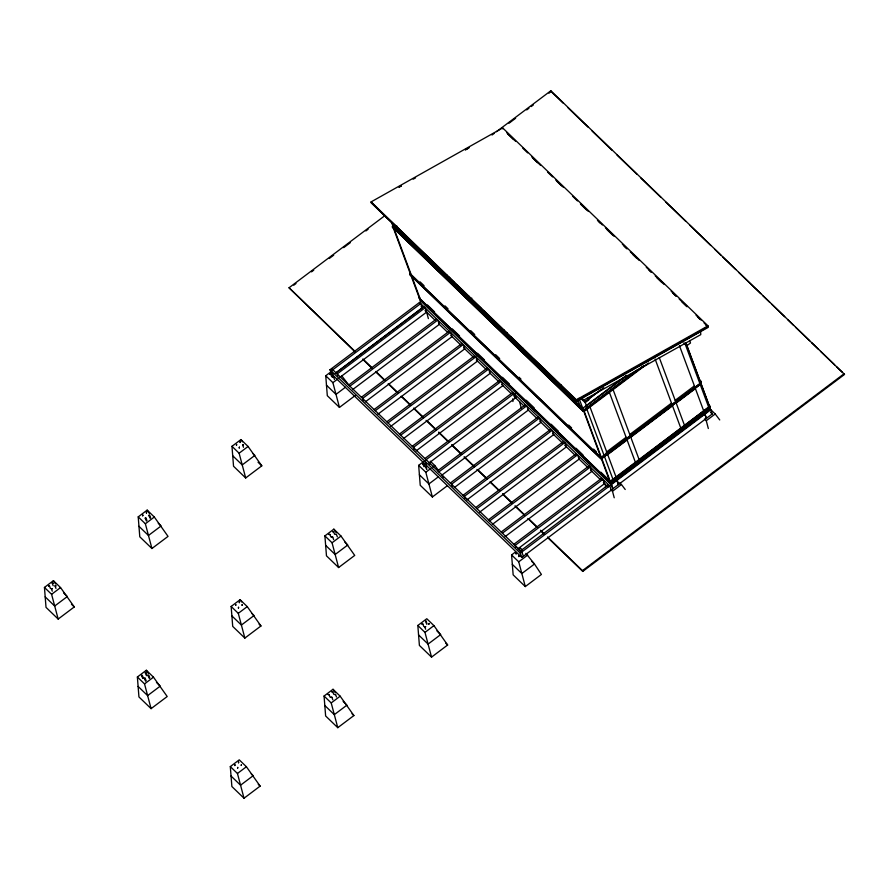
<?xml version="1.0" encoding="UTF-8"?>
<svg xmlns="http://www.w3.org/2000/svg" width="889" height="889" viewBox="0 0 889 889"><rect width="100%" height="100%" fill="white"/><g stroke="black" fill="none" stroke-linecap="round" stroke-linejoin="round"><path stroke-width="1.33" d="M355.2 352.044L289.036 287.769L384.437 215.983M492.039 135.017L494.262 133.339M496.484 131.672L550.836 90.767L844.55 374.425L582.751 571.416L547.824 537.734M293.77 285.202L295.993 283.535M311.517 271.856L313.739 270.178M329.263 258.499L333.708 255.154M343.687 247.642L350.344 242.641M365.879 230.951L368.09 229.284M508.975 123.271L515.631 118.259M526.721 109.914L528.944 108.247M531.166 106.58L533.378 104.913M548.913 93.223L551.124 91.556L550.836 90.767M583.651 410.929L583.117 411.318L392.316 226.873L392.838 226.484L583.351 410.14L610.799 484.116M392.605 227.662L392.838 226.484M397.127 226.206L395.283 227.584L394.349 225.084M410.051 274.901L410.296 273.723L600.908 457.479L600.675 458.657L601.197 458.257L410.585 274.501L410.051 274.901L600.675 458.657M708.066 404.173L710.344 406.873L609.998 482.383L419.386 298.626L419.619 297.448M421.075 301.26L330.03 369.757L331.63 374.058L521.843 557.436L612.888 488.928L611.288 484.638L420.275 300.449M44.45 587.429L53.407 580.684L60.552 587.573L74.276 606.943L58.163 619.066L46.017 607.354L44.45 587.429L51.595 594.319L58.163 619.066M138.217 516.876L147.163 510.13L154.319 517.02L168.032 536.389L151.93 548.513L139.784 536.8L138.217 516.876L145.363 523.765L151.93 548.513M231.973 446.322L240.93 439.577L248.075 446.467L261.799 465.836L245.686 477.96L233.54 466.247L231.973 446.322L239.119 453.212L245.686 477.96M355.556 395.283L339.454 407.406L327.308 395.694L325.741 375.769L330.708 372.024M52.251 583.217L53.173 583.206L52.251 583.217L53.173 585.718M49.484 585.973L48.562 585.984L49.484 585.973L50.417 588.474M330.775 374.313L329.852 374.336L330.775 374.313L331.697 376.814M335.975 372.78L423.853 306.661M335.331 373.324L422.275 307.894L420.686 303.594L331.53 370.68L330.341 369.535L333.131 374.98M51.34 588.674L52.262 588.651L51.34 588.674L52.273 591.174M55.029 585.895L55.951 585.884L55.029 585.895L55.963 588.396M242.553 444.789L243.475 444.778L242.553 444.789L243.486 447.289M145.496 518.498L145.629 517.72L145.107 518.12L146.429 520.998M149.185 515.72L149.319 514.942L148.785 515.342L150.119 518.22M333.553 376.992L332.63 377.014L333.553 376.992L334.486 379.492M51.595 594.319L60.552 587.573M145.363 523.765L154.319 517.02M239.119 453.212L248.075 446.467M339.454 407.406L332.886 382.659L337.864 378.914M339.854 377.414L426.642 312.106L425.053 307.805L337.175 373.936L337.964 376.08M345.465 387.237L335.986 394.372L326.452 385.181M348.688 385.037L436.566 318.907M349.877 386.182L437.755 320.062L439.355 324.352L352.577 389.649M471.792 298.171L469.948 299.56L468.547 295.793M361.39 397.283L449.278 331.164M365.279 401.906L452.068 336.609L450.467 332.308L362.59 398.439L363.39 400.583M374.102 409.54L461.98 343.41M375.291 410.685L463.169 344.554L464.769 348.855L377.992 414.152M386.815 421.786L474.693 355.656M388.004 422.931L475.882 356.811L477.482 361.101L390.693 426.409M399.517 434.032L487.394 367.913M400.706 435.188L488.583 369.057L490.183 373.358L403.406 438.655M412.229 446.289L500.107 380.159M416.119 450.912L502.896 385.604L501.296 381.314L413.418 447.434L414.218 449.59M424.931 458.535L512.809 392.416L514.009 395.638M137.373 677.007L146.329 670.273L153.475 677.162L167.199 696.52L151.086 708.644L138.94 696.943L137.373 677.007L144.529 683.897L151.086 708.644M231.14 606.454L240.097 599.719L247.242 606.609L260.955 625.967L244.853 638.091L232.707 626.389L231.14 606.454L238.285 613.343L244.853 638.091M324.896 535.9L333.853 529.166L340.998 536.056L354.722 555.414L338.609 567.538L326.474 555.836L324.896 535.9L332.053 542.79L338.609 567.538M447.411 485.672L432.376 496.984L420.23 485.283L418.663 465.347L423.642 461.602M426.12 459.691L514.009 393.56L515.598 397.861L428.82 463.158M426.52 460.069L424.942 461.258L426.542 465.558M516.109 392.871L514.531 394.06L516.12 398.361M141.884 675.951L142.018 675.173L141.484 675.573L142.818 678.451M145.574 673.184L145.696 672.406L145.174 672.795L146.496 675.684M329.93 534.456L329.008 534.467L329.93 534.456L330.864 536.956M333.619 531.678L332.697 531.689L333.619 531.678L334.553 534.178M423.175 464.291L423.297 463.513L422.775 463.914L424.097 466.792M426.487 469.092L425.553 466.592L426.075 466.192L426.876 469.481M144.663 678.64L144.796 677.851L144.262 678.251L145.596 681.141M148.352 675.862L148.485 675.084L147.952 675.473L149.285 678.363M332.719 537.134L331.786 537.145L332.719 537.134L333.642 539.634M336.398 534.356L335.475 534.367L336.398 534.356L337.331 536.856M429.643 464.202L429.765 463.425M144.529 683.897L153.475 677.162M238.285 613.343L247.242 606.609M332.053 542.79L340.998 536.056M432.376 496.984L425.809 472.237L430.787 468.492M432.776 467.003L434.765 465.503L438.533 470.47M437.644 470.792L525.521 404.662M438.833 471.937L526.71 405.806L528.31 410.107L441.533 475.404M438.388 476.815L428.909 483.949L419.375 474.77M450.345 483.038L538.223 416.919M454.235 487.661L541.023 422.364L539.423 418.063L451.545 484.194L452.334 486.339M585.94 400.961L600.319 390.104M584.918 401.872L603.742 387.704M463.058 495.295L550.936 429.165M586.418 405.517L582.728 408.284L392.505 224.906M626.456 375.38L586.584 405.384L587.607 408.118M626.556 375.725L585.807 406.34L613.732 481.371L709.466 409.329L684.919 343.354M583.117 411.318L583.351 410.14M685.797 343.021L712.245 413.952L612.954 488.661L583.729 410.029L636.702 370.168M648.425 363.034L584.417 411.196L584.129 410.418L642.614 366.401M393.127 227.262L583.74 411.018L644.092 365.612M466.947 499.907L553.725 434.61L552.125 430.309L464.247 496.44L465.047 498.585M475.759 507.541L563.648 441.411M476.96 508.686L564.837 442.566L566.437 446.856L479.649 512.164M488.472 519.787L576.35 453.668M489.661 520.943L577.539 454.812L579.139 459.113L492.362 524.41M626.089 437.277L606.298 452.179L607.309 454.912L627.112 440.011M629.779 434.499L671.506 403.106M675.184 400.339L694.309 385.948L695.32 388.682L676.207 403.073M700.232 381.492L700.765 381.092L698.765 379.17M501.185 532.044L589.063 465.914M700.521 382.27L700.765 381.092M601.664 457.591L700.999 382.848L601.275 457.202L601.964 458.368L701.288 383.626L700.999 382.848M502.374 533.189L590.252 467.069L591.852 471.359L505.063 536.667M630.801 437.244L672.517 405.84M513.886 544.29L601.764 478.171L602.564 480.316M517.776 548.913L604.553 483.616L602.964 479.315L515.075 545.446L515.876 547.591M230.307 766.596L239.252 759.851L246.409 766.74L260.121 786.109L244.019 798.233L231.873 786.521L230.307 766.596L237.452 773.486L244.019 798.233M324.063 696.043L333.019 689.297L340.165 696.187L353.889 715.556L337.776 727.68L325.63 715.967L324.063 696.043L331.208 702.932L337.776 727.68M417.83 625.489L426.787 618.744L433.932 625.634L447.645 645.003L431.543 657.127L419.397 645.414L417.83 625.489L424.975 632.379L431.543 657.127M525.91 553.358L534.478 564.026L541.412 574.45L525.299 586.573L513.153 574.861L511.586 554.936L515.564 551.936M518.554 549.691L520.543 548.191L522.332 549.913M609.998 482.383L609.71 481.605L710.055 406.095M709.933 406.873L710.222 407.651L610.899 482.394L610.599 481.616L709.533 406.495M426.553 623.778L425.62 621.278L426.153 620.878L426.953 624.156M519.387 550.724L520.309 550.713M329.097 694.587L328.174 694.598L329.097 694.587L330.03 697.087M332.786 691.82L331.864 691.831L332.786 691.82L333.719 694.32M422.864 624.034L421.942 624.045L422.864 624.034L423.786 626.534M520.643 550.802L608.521 484.672M613.71 481.349L709.466 409.329M710.333 408.64L686.319 343.954M710.622 409.885L611.465 484.505L611.254 483.938L710.422 409.329M521.843 557.436L520.254 553.136L611.288 484.638M424.72 626.734L425.642 626.712L424.72 626.734L425.642 629.234M331.875 697.265L330.952 697.287L331.875 697.265L332.808 699.765M335.564 694.498L334.642 694.509L335.564 694.498L336.498 696.998M237.452 773.486L246.409 766.74M331.208 702.932L340.165 696.187M424.975 632.379L433.932 625.634M525.299 586.573L518.732 561.826L527.688 555.08M614.221 497.773L612.499 491.273L621.455 484.527L625.223 489.495M708.322 428.52L706.266 420.719L715.212 413.974L719.734 419.941M582.751 571.416L582.462 570.627L844.261 373.636M371.102 201.892L502.696 127.949L707.988 325.852L708.044 326.785L576.461 400.728L371.169 202.814L371.102 201.892L576.394 399.794L576.461 400.728M413.185 179.189L415.563 177.856M465.68 149.685L469.259 147.685M465.336 149.908L467.747 148.552M576.394 399.794L707.988 325.852M381.392 212.304L371.391 202.67L576.739 401.239L707.911 327.53L705.866 324.941M608.743 382.737L580.962 398.283L583.795 400.072L700.788 334.62L700.576 331.353L626.867 372.591M611.165 381.381L624.456 373.947M551.124 91.556L563.104 103.102M568.093 107.913L588.051 127.149M592.052 131.005L612.01 150.241M616.999 155.053L636.957 174.3M640.947 178.144L660.916 197.391M665.905 202.203L685.864 221.439M689.853 225.284L710.811 245.497M714.8 249.342L720.79 255.11M722.79 257.043L735.77 269.545M738.759 272.434L760.717 293.603M762.706 295.526L769.696 302.26M771.696 304.182L784.665 316.695M787.665 319.573L793.655 325.352M795.644 327.274L809.623 340.743M811.613 342.665L818.602 349.399M820.603 351.333L834.571 364.801M836.571 366.724L842.55 372.491M506.741 132.728L515.709 141.373M522.688 148.096L527.677 152.897M531.655 156.742L540.623 165.387M547.602 172.11L552.591 176.911M555.581 179.8L563.548 187.479M572.516 196.125L577.494 200.936M580.495 203.814L588.462 211.504M597.43 220.15L602.409 224.95M605.398 227.828L614.377 236.474M622.344 244.164L626.334 248.009M630.312 251.854L639.291 260.499M646.259 267.222L651.248 272.023M655.226 275.868L664.205 284.513M671.173 291.236L676.162 296.048M679.152 298.926L687.119 306.616M696.087 315.262L701.077 320.062M704.066 322.94L708.044 326.785M507.575 133.772L513.564 139.551M532.555 157.853L537.545 162.676M556.525 180.967L561.526 185.79M580.473 204.059L586.418 209.782M598.297 221.239L600.275 223.15M607.209 229.829L613.154 235.552M624.045 246.053L627.012 248.92M632.957 254.643L636.913 258.466M648.959 270.078L650.948 272.001M656.949 277.779L661.938 282.591M672.917 293.181L675.918 296.059M681.907 301.838L686.897 306.649M697.887 317.24L699.876 319.162M683.83 342.865L686.808 345.743L690.497 342.965L689.697 340.843M699.054 379.947L701.054 381.87M701.288 383.626L601.964 458.368M709.855 408.807L715.212 413.974M710.5 412.263L712.245 413.952M704.477 418.997L706.266 420.719M581.951 398.283L583.795 400.072M581.195 398.761L585.184 402.606L588.874 399.828L588.085 397.705M383.381 214.227L405.362 235.418M407.362 237.341L429.343 258.532M431.343 260.455L454.246 282.535M457.213 285.402L480.982 308.305M483.949 311.172L506.73 333.131M510.786 337.042L530.755 356.3M533.756 359.189L554.725 379.403M557.714 382.281L576.739 401.239M392.749 226.551L583.295 410.185M392.316 226.873L582.828 410.54M420.075 281.846L424.064 285.691M445.011 305.883L448 308.772M470.737 330.675L474.726 334.531M495.662 354.722L499.651 358.567M518.987 377.203L520.976 379.125M568.649 425.075L571.638 427.953M593.585 449.112L596.575 451.99M409.762 274.112L600.386 457.879M619.666 482.805L621.455 484.527M427.376 304.916L434.588 311.883M452.245 328.897L459.546 335.931M477.504 353.244L484.494 359.978M502.452 377.303L509.441 384.037M526.266 400.261L534.233 407.929M551.147 424.242L558.348 431.176M576.016 448.223L582.984 454.935M600.897 472.203L610.599 481.616M610.899 482.394L610.243 481.205M419.097 297.848L609.71 481.605M421.03 300.56L424.986 304.371M427.398 306.694L446.3 324.918M447.7 326.274L471.17 348.899M476.26 353.8L488.961 366.046M490.083 367.124L497.095 374.247M501.774 378.403L517.409 393.471M523.31 399.15L535.322 411.096M536.245 411.629L545.857 420.897M548.18 423.131L568.082 442.322M571.271 445.4L592.952 466.303M594.285 467.581L598.286 471.437M598.93 472.059L611.254 483.938M425.198 304.938L611.465 484.505M419.486 302.449L609.71 485.827L611.31 490.117M421.086 306.738L422.275 307.894M425.053 310.561L434.943 320.107M438.91 323.918L447.812 332.508M450.79 335.375L460.691 344.921M463.58 347.71L473.559 357.322M476.293 359.956L486.427 369.735M489.394 372.591L499.296 382.137M501.707 384.459L511.175 393.594M514.142 396.45L524.054 406.006M528.022 409.829L536.945 418.43M539.823 421.208L549.835 430.865M552.536 433.465L562.726 443.289M564.704 445.2L575.616 455.713M578.583 458.58L588.507 468.136M590.485 470.048L600.397 479.604M603.364 482.46L608.032 486.961M610.71 489.55L612.499 491.273M289.036 287.769L354.911 351.266M362.89 358.967L371.88 367.624M375.869 371.469L384.848 380.125M388.849 383.981L397.828 392.638M401.817 396.483L410.796 405.151M413.796 408.029L423.775 417.652M426.764 420.541L435.754 429.198M438.744 432.087L448.723 441.711M451.723 444.589L461.702 454.212M464.691 457.102L474.67 466.725M477.671 469.603L486.65 478.271M490.639 482.116L499.629 490.772M502.618 493.662L511.597 502.318M515.598 506.174L524.577 514.831M528.566 518.676L537.556 527.333M540.545 530.222L544.535 534.067M547.535 536.956L582.462 570.627M363.19 359.745L372.169 368.402M376.158 372.247L384.148 379.947M388.137 383.792L397.116 392.46M401.106 396.305L410.096 404.962M414.085 408.818L423.064 417.474M426.064 420.364L436.043 429.976M439.033 432.865L448.023 441.522M452.012 445.378L460.991 454.035M463.991 456.924L472.97 465.58M476.96 469.425L486.939 479.049M489.939 481.938L498.918 490.595M502.907 494.44L511.897 503.107M514.887 505.985L523.865 514.642M527.866 518.498L536.845 527.155M540.834 531L543.835 533.889M430.298 461.191L434.765 465.503M331.608 368.568L521.832 551.947L523.432 556.247M531.622 561.27L534.478 564.026L521.832 573.538L512.308 564.348M330.03 369.757L520.254 553.136M325.741 375.769L332.886 382.659M418.663 465.347L425.809 472.237M511.586 554.936L518.732 561.826M252.954 453.568L254.865 455.412L242.219 464.925L232.685 455.735M344.932 542.234L347.788 544.99L335.142 554.503L325.618 545.313M436.899 630.901L440.711 634.579L428.076 644.092L418.541 634.902M258.054 462.236L261.799 465.836M445.778 643.203L447.645 645.003M158.242 523.21L161.098 525.966L148.463 535.478L138.928 526.288M252.12 613.71L254.032 615.544L241.386 625.056L231.851 615.866M343.143 701.454L346.954 705.133L334.308 714.645L324.774 705.455M259.088 624.167L260.955 625.967M352.022 713.756L353.889 715.556M63.53 592.841L67.342 596.519L54.696 606.031L45.161 596.841M156.453 682.43L160.264 686.097L147.618 695.609L138.095 686.419M251.287 773.841L253.187 775.686L240.552 785.198L231.018 776.008M71.464 604.242L74.276 606.943M258.255 784.309L260.121 786.109M341.843 375.914L348.621 384.859M441.555 474.437L443.633 477.571M333.853 529.166L336.053 532.489M240.93 439.577L242.397 441.8M333.019 689.297L335.22 692.62M240.097 599.719L241.564 601.931M147.163 510.13L149.363 513.453M146.329 670.273L148.53 673.595M53.407 580.684L55.607 584.006M679.44 345.654L706.455 418.308M703.61 410.951L704.621 413.685M704.833 414.252L706.433 418.541M659.249 357.478L684.486 425.342M655.093 358.978L680.796 428.109M612.888 389.093L639.08 459.502M609.198 391.86L635.391 462.28M589.807 406.462L618.755 484.305M615.599 477.182L616.61 479.916M616.822 480.471L618.422 484.772M584.173 399.894L587.429 408.251M578.995 398.25L583.74 411.018M577.617 399.328L579.95 405.606M564.326 388.926L565.26 391.438M561.07 384.993L562.47 388.76M544.79 369.302L546.19 373.069M573.327 447.378L573.538 447.945M542.479 367.879L543.412 370.391M528.199 353.966L529.222 356.7M526.099 352.088L527.033 354.6M522.854 348.144L524.254 351.911M518.665 344.776L519.687 347.51M506.674 332.553L508.075 336.309M503.885 329.863L505.285 333.631M487.205 313.795L488.606 317.551M487.617 316.595L488.639 319.329M484.427 311.106L485.827 314.873M466.236 294.37L467.17 296.882M449.389 277.324L450.79 281.091M446.6 274.645L448 278.413M430.42 259.043L431.821 262.811M458.568 336.742L458.868 337.398M427.642 256.365L429.043 260.133M411.718 241.897L412.652 244.408L409.873 241.73L408.94 239.219M393.66 227.54L421.153 301.493M391.571 222.394L393.527 227.64M392.782 226.517L420.241 300.482M423.697 463.902L424.631 466.403M149.719 515.331L150.641 517.831M146.029 518.098L146.952 520.598M148.874 675.462L149.808 677.963M146.096 672.784L147.029 675.284M145.196 678.24L146.118 680.741M142.407 675.562L143.34 678.063M519.576 401.684L521.298 408.195M426.642 312.106L428.365 318.606M605.353 484.383L605.553 487.072M512.731 398.828L512.931 401.517M655.504 356.289L655.549 356.956M655.371 356.367L655.415 357.034M603.009 385.793L603.053 386.459M602.864 385.859L602.92 386.537M502.696 127.949L502.763 128.883M510.686 336.953L510.831 337.709M434.343 263.344L434.488 264.111M142.851 515.042L142.718 515.82L142.851 515.042M146.541 512.264L146.407 513.042L146.541 512.264M236.607 444.489L236.485 445.267L236.607 444.489M240.297 441.711L240.174 442.489L240.297 441.711M239.397 447.167L239.263 447.945L239.397 447.167M235.774 604.62L235.652 605.398L235.774 604.62M239.463 601.853L239.33 602.631L239.463 601.853M238.552 607.298L238.43 608.087L238.552 607.298M242.241 604.531L242.108 605.309L242.241 604.531M234.94 764.762L234.807 765.54L234.94 764.762M238.63 761.984L238.496 762.762L238.63 761.984M516.231 553.102L516.098 553.88L516.231 553.102M237.719 767.44L237.585 768.218L237.719 767.44M241.408 764.662L241.275 765.44L241.408 764.662M428.931 623.556L428.798 624.334L428.931 623.556M519.009 555.781L518.876 556.558L519.009 555.781M401.283 185.879L398.905 187.212L401.35 185.857"/></g></svg>
